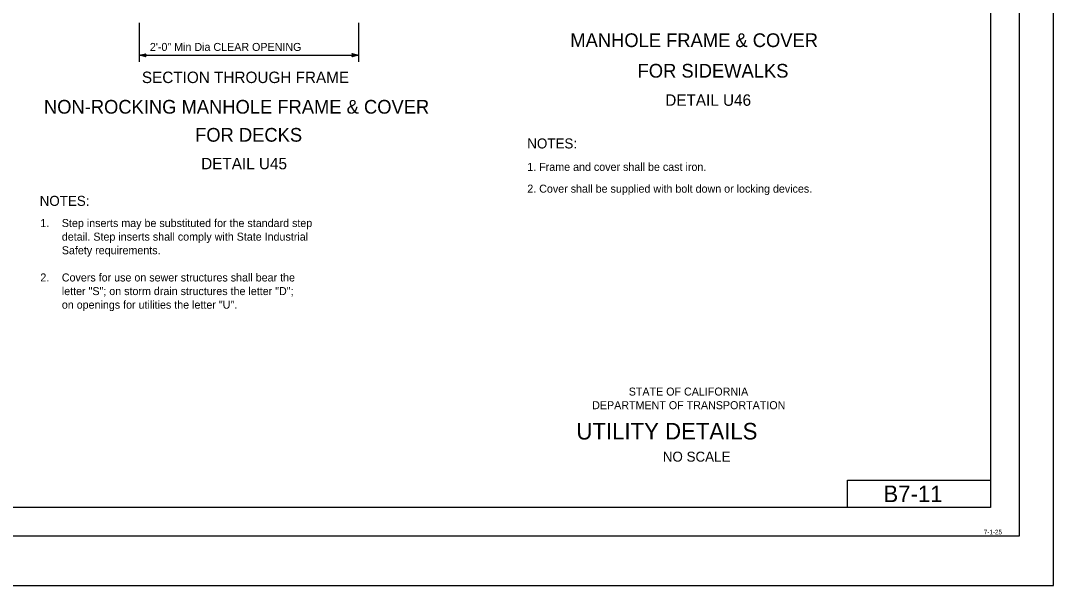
# Model space of a CAD drawing. Extents: x -894 to 866, y -472 to 714.
# Drawn here: x -37 to 866, y -472 to 21 of the extents above; entities that cross this region are included whole.
import ezdxf

# ---------------------------------------------------------------- set-up
doc = ezdxf.new("R2010")
doc.units = 0
for name, color, linetype in [('56 Stage 3 Anno', 7, 'Continuous'), ('57 Undefined', 7, 'Continuous'), ('border_INSIDE-BORDER-anno', 7, 'Continuous'), ('border_PLOTTING-ELEMENTS', 7, 'Continuous'), ('border_rw_22x34_Cut_Lines', 7, 'Continuous'), ('border_SHEET', 7, 'Continuous'), ('border_WITHIN-BORDER-anno', 7, 'Continuous')]:
    doc.layers.add(name, color=color, linetype=linetype)

msp = doc.modelspace()

# ---------------------------------------------------------------- linework, layer by layer
at = {"layer": '56 Stage 3 Anno'}
for p, q in [((66.49, -5.02), (66.49, 19.51)), ((258.49, -7.88), (258.49, 19.51)), ((66.16, -8.89), (72.16, -7.56)), ((66.16, -8.89), (258.49, -8.89)), ((72.16, -10.23), (66.16, -8.89)), ((66.16, -8.89), (66.16, -8.89)), ((66.49, -14.58), (66.49, -3.93)), ((71.94, -9.87), (67.54, -8.89)), ((67.55, -8.88), (71.92, -7.91)), ((68.92, -8.89), (71.75, -8.26)), ((71.71, -9.51), (68.92, -8.89)), ((70.3, -8.89), (71.51, -8.62)), ((71.53, -9.16), (70.3, -8.89)), ((72.16, -7.56), (71.36, -8.89)), ((71.36, -8.89), (72.16, -10.23)), ((72.16, -7.56), (72.16, -7.56)), ((253.29, -8.89), (252.49, -7.55)), ((252.49, -7.55), (252.49, -7.55)), ((252.49, -7.55), (258.49, -8.89)), ((258.49, -8.89), (252.49, -10.22)), ((252.49, -10.22), (253.29, -8.89)), ((252.71, -7.9), (257.11, -8.88)), ((257.1, -8.89), (252.73, -9.86)), ((255.73, -8.88), (252.9, -9.51)), ((252.94, -8.26), (255.73, -8.88)), ((253.12, -8.61), (254.35, -8.88)), ((254.35, -8.88), (253.14, -9.15)), ((258.49, -14.58), (258.49, -5.53)), ((258.49, -8.89), (258.49, -8.89)), ((72.16, -10.23), (72.16, -10.23)), ((252.49, -10.22), (252.49, -10.22))]:
    msp.add_line(p, q, dxfattribs=at)
at = {"layer": 'border_PLOTTING-ELEMENTS'}
for points in [[(-894.04, -472.44), (865.96, -472.44), (865.96, 713.56), (-894.04, 713.56)], [(-864.04, 670.56), (835.96, 670.56), (835.96, -429.44), (-864.04, -429.44)]]:
    msp.add_lwpolyline(points, close=True, dxfattribs=at)
at = {"layer": 'border_rw_22x34_Cut_Lines'}
msp.add_lwpolyline([(-864.04, 670.56), (835.96, 670.56), (835.96, -429.44), (-864.04, -429.44)], close=True, dxfattribs=at)
at = {"layer": 'border_SHEET'}
for p, q in [((810.96, 645.56), (810.96, -404.44)), ((685.93, -404.44), (685.93, -380.44)), ((685.93, -380.44), (810.93, -380.44)), ((810.96, -404.44), (-814.04, -404.44))]:
    msp.add_line(p, q, dxfattribs=at)

# ---------------------------------------------------------------- texts
at = {"layer": '56 Stage 3 Anno'}
for s, height, p in [('MANHOLE FRAME & COVER', 12, (443.41, -1.78)), ('FOR SIDEWALKS', 12, (502.27, -28.5)), ('SECTION THROUGH FRAME', 10, (68.64, -33.25)), ('DETAIL U46', 10, (526.48, -53.13)), ('NON-ROCKING MANHOLE FRAME & COVER', 12, (-17.03, -60)), ('FOR DECKS', 12, (115.19, -84.52)), ('NOTES:', 8.75, (405.76, -90.44)), ('DETAIL U45', 10, (120.51, -108.66)), ('NOTES:', 8.75, (-20.77, -140.63))]:
    msp.add_text(s, height=height, dxfattribs=at).set_placement(p)
at = {"layer": '57 Undefined'}
for s, p in [('2\'-0" Min Dia CLEAR OPENING', (75.64, -5.17)), ('1. Frame and cover shall be cast iron.', (405.78, -110.05)), ('2. Cover shall be supplied with bolt down or locking devices. ', (405.78, -129.1)), ('1.', (-20.19, -159.15)), ('Step inserts may be substituted for the standard step', (-1.39, -159.15)), ('detail. Step inserts shall comply with State Industrial', (-1.39, -171.05)), ('Safety requirements.', (-1.39, -182.95)), ('2.', (-20.19, -206.75)), ('Covers for use on sewer structures shall bear the', (-1.39, -206.75)), ('letter "S"; on storm drain structures the letter "D";', (-1.39, -218.65)), ('on openings for utilities the letter "U".', (-1.39, -230.55))]:
    msp.add_text(s, height=7, dxfattribs=at).set_placement(p)
at = {"layer": 'border_INSIDE-BORDER-anno'}
for s, height, p in [('STATE OF CALIFORNIA', 7, (494.52, -306.52)), ('DEPARTMENT OF TRANSPORTATION', 7, (462.52, -318.42)), ('UTILITY DETAILS', 14.5, (448.72, -344.92)), ('NO SCALE', 8.75, (524.3, -364.3))]:
    msp.add_text(s, height=height, dxfattribs=at).set_placement(p)
at = {"layer": 'border_WITHIN-BORDER-anno'}
for s, height, p in [('B7-11', 14.5, (717.32, -399.69)), ('7-1-25', 4, (805.09, -427.86))]:
    msp.add_text(s, height=height, dxfattribs=at).set_placement(p)

doc.saveas('drawing.dxf')
